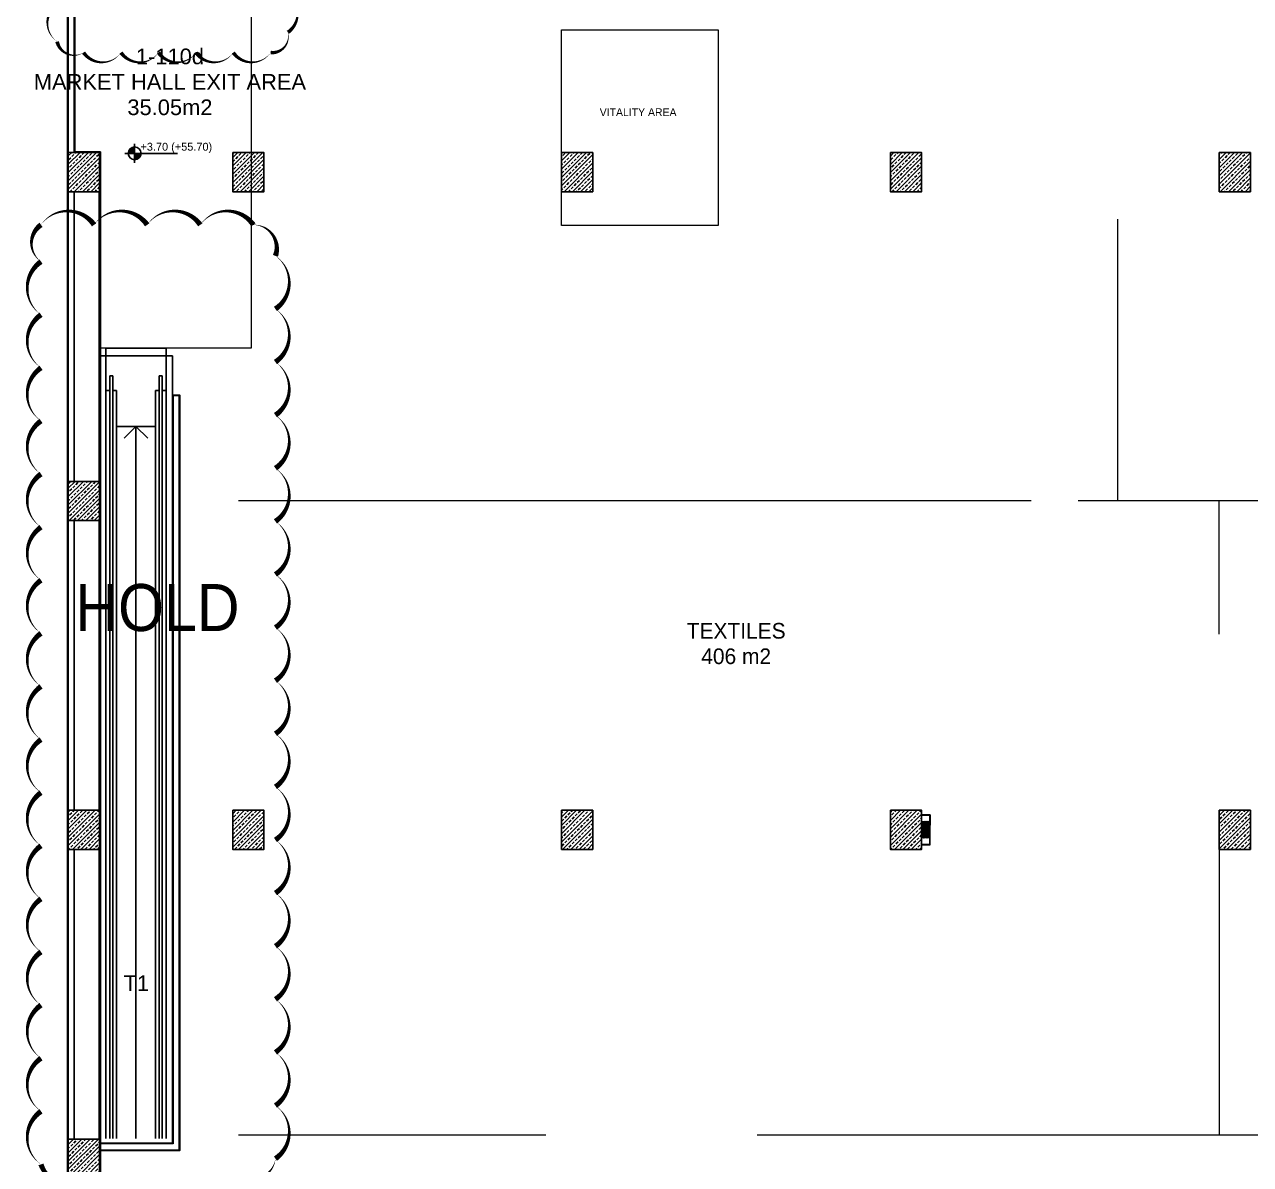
# Model space of a CAD drawing. Header units: metres. Extents: x -11418 to 773, y -8631 to 3561.
# Drawn here: x -9850 to -6718, y -5850 to -2939 of the extents above; entities that cross this region are included whole.
import ezdxf
from ezdxf.enums import TextEntityAlignment as Align

# ---------------------------------------------------------------- set-up
doc = ezdxf.new("R2010")
doc.units = ezdxf.units.M
doc.header["$LTSCALE"] = 0.01
doc.header["$MEASUREMENT"] = 0
doc.linetypes.add('DASHED2', pattern=[9.525, 6.35, -3.175])
doc.layers.get('0').update_dxf_attribs({"color": 30, "lineweight": 0})
doc.layers.add('2', color=8, linetype='Continuous', lineweight=0, plot=False)
for name, color, linetype, lineweight in [('Ag-040', 2, 'Continuous', 20), ('AG-FIRE-HOSE', 1, 'Continuous', 0), ('AG-Metal_Profile', 122, 'Continuous', 18), ('AG-Wall', 4, 'Continuous', 20), ('AI-040 @ 250', 2, 'Continuous', 20), ('HOLD', 7, 'Continuous', 0), ('SP2-Flooring', 4, 'DASHED2', 9)]:
    doc.layers.add(name, color=color, linetype=linetype, lineweight=lineweight)
for name, color, linetype in [('AG-ELEV-02', 152, 'Continuous'), ('AG-PLASTER', 73, 'Continuous'), ('AG-STAIR', 3, 'Continuous'), ('AR-WALL-GYP-WHITE', 44, 'Continuous'), ('V-0_Hatch_Concrete', 252, 'Continuous'), ('V-0_Notation_Level_200', 2, 'Continuous'), ('V-2_Column', 160, 'Continuous')]:
    doc.layers.add(name, color=color, linetype=linetype)
doc.styles.add('ALANLAR_B8$0$ALANLAR_B8$0$VIVA_100', font='arial.ttf', dxfattribs={"height": 25})
doc.styles.add('ARIAL', font='arial.ttf', dxfattribs={"width": 0.9})
doc.styles.add('ARIAL-ING', font='arial.ttf')
doc.styles.add('IIS IKEA SANS', font='')
doc.styles.get('IIS IKEA SANS').set_extended_font_data('IKEA Sans')

# ---------------------------------------------------------------- blocks, each defined once
blk = doc.blocks.new('150714_ARSA$0$KOLON 80X120')
at = {"layer": 'V-0_Hatch_Concrete'}
h = blk.add_hatch(dxfattribs=at)
h.set_pattern_fill('ANSI33', color=256, scale=60)
h.set_pattern_definition([(45, (-19036.79, -4512.143), (-10.606602, 10.606602), []), (45, (-19026.183, -4512.143), (-10.606602, 10.606602), [7.5, -3.75])])
h.paths.add_polyline_path([(0, 100), (80, 100), (80, 0), (0, 0)])
at = {"layer": 'V-2_Column'}
blk.add_lwpolyline([(0, 100), (80, 100), (80, 0), (0, 0), (0, 100)], dxfattribs=at)
blk = doc.blocks.new('YD')
at = {"lineweight": 13}
for p, q in [((-220, 770, 1020), (-220, 507, 1020)), ((-220, 770, 1020), (0, 770, 1020)), ((-8, 762, 1020), (-204, 762, 1020)), ((-204, 762, 1020), (-204, 16, 1020)), ((-8, 8, 1020), (-8, 762, 1020)), ((0, 770, 1020), (0, 0, 1020)), ((-220, 16, 1020), (-220, 507, 1020)), ((-181, 605, 1020), (-185, 605, 1020)), ((-185, 605, 1020), (-185, 173, 1020)), ((-181, 605, 1020), (-165, 564, 1020)), ((-181, 605, 1020), (-181, 173, 1020)), ((-181, 437, 1020), (-31, 437, 1020)), ((-181, 369, 1020), (-31, 369, 1020)), ((-149, 605, 1020), (-165, 564, 1020)), ((-165, 564, 1020), (-165, 214, 1020)), ((-149, 605, 1020), (-130, 569, 1020)), ((-149, 605, 1020), (-149, 173, 1020)), ((-110, 605, 1020), (-130, 569, 1020)), ((-130, 569, 1020), (-130, 209, 1020)), ((-110, 605, 1020), (-90, 569, 1020)), ((-110, 605, 1020), (-110, 173, 1020)), ((-71, 605, 1020), (-90, 569, 1020)), ((-90, 569, 1020), (-90, 209, 1020)), ((-71, 605, 1020), (-51, 569, 1020)), ((-71, 605, 1020), (-71, 173, 1020)), ((-31, 605, 1020), (-51, 569, 1020)), ((-51, 569, 1020), (-51, 209, 1020)), ((-31, 173, 1020), (-31, 605, 1020)), ((-28, 605, 1020), (-31, 605, 1020)), ((-28, 173, 1020), (-28, 605, 1020)), ((-220, 0, 1020), (-220, 16, 1020)), ((0, 0, 1020), (-220, 0, 1020)), ((-204, 16, 1020), (-204, 8, 1020)), ((-204, 8, 1020), (-8, 8, 1020)), ((-185, 173, 1020), (-181, 173, 1020)), ((-181, 173, 1020), (-165, 214, 1020)), ((-149, 173, 1020), (-165, 214, 1020)), ((-149, 173, 1020), (-130, 209, 1020)), ((-110, 173, 1020), (-130, 209, 1020)), ((-110, 173, 1020), (-90, 209, 1020)), ((-71, 173, 1020), (-90, 209, 1020)), ((-71, 173, 1020), (-51, 209, 1020)), ((-31, 173, 1020), (-51, 209, 1020)), ((-31, 173, 1020), (-28, 173, 1020))]:
    blk.add_line(p, q, dxfattribs=at)
blk = doc.blocks.new('*U13')
at = {"style": 'ARIAL'}
for tag, p in [('NO', (1.68, 0.8)), ('MAHAL', (1.68, -1.8)), ('ALAN', (1.68, -4.4))]:
    blk.add_attdef(tag, text='', height=1.6, dxfattribs=at).set_placement(p, align=Align.MIDDLE_CENTER)
blk = doc.blocks.new('*U26')
for p, q in [((-493, 0), (2191, 0)), ((0, -493), (0, 493))]:
    blk.add_line(p, q)
at = {"const_width": 328}
for points in [[(0, 164, 0.414214), (-164, 0, 0.414214)], [(0, -164, 0.414214), (164, 0, 0.414214)]]:
    blk.add_lwpolyline(points, format="xyb", dxfattribs=at)
blk.add_circle((0, 0), 328)
at = {"style": 'ALANLAR_B8$0$ALANLAR_B8$0$VIVA_100'}
for tag, p in [('%%P0.00', (1897, 137)), ('-0.07', (1834, -502))]:
    blk.add_attdef(tag, text='', height=400, dxfattribs=at).set_placement(p, align=Align.RIGHT)
blk = doc.blocks.new('YB')
at = {"layer": 'AG-STAIR', "linetype": 'Continuous'}
for p, q in [((-1.54, 22.506), (-1.54, 2.318)), ((-1.54, 22.506), (0, 22.506)), ((-1.54, 22.306), (0, 22.306)), ((0, 22.506), (0, 2.318)), ((-1.44, 2.318), (-1.44, 21.794)), ((-1.44, 21.794), (-1.36, 21.794)), ((-1.36, 21.794), (-1.36, 2.318)), ((-0.1, 21.794), (-0.18, 21.794)), ((-0.18, 21.794), (-0.18, 2.318)), ((-0.1, 2.318), (-0.1, 21.794)), ((-1.54, 21.421), (-1.44, 21.421)), ((-1.36, 21.421), (-1.265, 21.421)), ((-1.265, 2.318), (-1.265, 21.421)), ((-0.275, 2.318), (-0.275, 21.421)), ((-0.275, 21.421), (-0.18, 21.421)), ((-0.1, 21.421), (0, 21.421)), ((-1.265, 20.503), (-0.275, 20.503)), ((-0.77, 20.503), (-1.07, 20.203)), ((-0.77, 2.318), (-0.77, 20.503)), ((-0.77, 20.503), (-0.47, 20.203))]:
    blk.add_line(p, q, dxfattribs=at)

msp = doc.modelspace()

# ---------------------------------------------------------------- linework, layer by layer
at = {"layer": '2'}
for p, q in [((-7058.4, -3435.9), (-7058.4, -4155.9)), ((-7278.4, -4155.9), (-9303.4, -4155.9)), ((-4608.4, -4155.9), (-7158.4, -4155.9)), ((-6798.4, -4495.9), (-6798.4, -4155.9)), ((-6798.4, -4945.9), (-6798.4, -5775.9)), ((-8518.4, -5775.9), (-9303.4, -5775.9)), ((-4718.4, -5775.9), (-7978.4, -5775.9))]:
    msp.add_line(p, q, dxfattribs=at)
msp.add_lwpolyline([(-8478.4, -2952.2), (-8078.4, -2952.2), (-8078.4, -3452.2), (-8478.4, -3452.2)], close=True, dxfattribs=at)
at = {"layer": 'AG-ELEV-02'}
for p, q in [((-9659.7, -4105.9), (-9659.7, -3365.9)), ((-9659.7, -4105.9), (-9659.7, -3365.9)), ((-9659.7, -4945.9), (-9659.7, -4205.9)), ((-9659.7, -5785.9), (-9659.7, -5045.9))]:
    msp.add_line(p, q, dxfattribs=at)
at = {"layer": 'AG-ELEV-02', "ltscale": 5}
msp.add_lwpolyline([(-9658.4, -5795.9), (-9472.4, -5795.9), (-9472.4, -3785.3), (-9658.4, -3785.3), (-9658.4, -5795.9)], dxfattribs=at)
at = {"layer": 'AG-Metal_Profile'}
for points in [[(-9659.7, -3368.9), (-9657.7, -3368.9), (-9657.7, -3365.9), (-9659.7, -3365.9), (-9659.7, -3368.9)], [(-9659.7, -3428.9), (-9657.7, -3428.9), (-9657.7, -3425.9), (-9659.7, -3425.9), (-9659.7, -3428.9)], [(-9659.7, -3488.9), (-9657.7, -3488.9), (-9657.7, -3485.9), (-9659.7, -3485.9), (-9659.7, -3488.9)], [(-9659.7, -3548.9), (-9657.7, -3548.9), (-9657.7, -3545.9), (-9659.7, -3545.9), (-9659.7, -3548.9)], [(-9659.7, -3608.9), (-9657.7, -3608.9), (-9657.7, -3605.9), (-9659.7, -3605.9), (-9659.7, -3608.9)], [(-9659.7, -3668.9), (-9657.7, -3668.9), (-9657.7, -3665.9), (-9659.7, -3665.9), (-9659.7, -3668.9)], [(-9659.7, -3728.9), (-9657.7, -3728.9), (-9657.7, -3725.9), (-9659.7, -3725.9), (-9659.7, -3728.9)], [(-9659.7, -3788.9), (-9657.7, -3788.9), (-9657.7, -3785.9), (-9659.7, -3785.9), (-9659.7, -3788.9)], [(-9659.7, -3848.9), (-9657.7, -3848.9), (-9657.7, -3845.9), (-9659.7, -3845.9), (-9659.7, -3848.9)], [(-9659.7, -3908.9), (-9657.7, -3908.9), (-9657.7, -3905.9), (-9659.7, -3905.9), (-9659.7, -3908.9)], [(-9659.7, -3968.9), (-9657.7, -3968.9), (-9657.7, -3965.9), (-9659.7, -3965.9), (-9659.7, -3968.9)], [(-9659.7, -4028.9), (-9657.7, -4028.9), (-9657.7, -4025.9), (-9659.7, -4025.9), (-9659.7, -4028.9)], [(-9659.7, -4105.9), (-9657.7, -4105.9), (-9657.7, -4102.9), (-9659.7, -4102.9), (-9659.7, -4105.9)], [(-9659.7, -4208.9), (-9657.7, -4208.9), (-9657.7, -4205.9), (-9659.7, -4205.9), (-9659.7, -4208.9)], [(-9659.7, -4268.9), (-9657.7, -4268.9), (-9657.7, -4265.9), (-9659.7, -4265.9), (-9659.7, -4268.9)], [(-9659.7, -4328.9), (-9657.7, -4328.9), (-9657.7, -4325.9), (-9659.7, -4325.9), (-9659.7, -4328.9)], [(-9659.7, -4388.9), (-9657.7, -4388.9), (-9657.7, -4385.9), (-9659.7, -4385.9), (-9659.7, -4388.9)], [(-9659.7, -4448.9), (-9657.7, -4448.9), (-9657.7, -4445.9), (-9659.7, -4445.9), (-9659.7, -4448.9)], [(-9659.7, -4508.9), (-9657.7, -4508.9), (-9657.7, -4505.9), (-9659.7, -4505.9), (-9659.7, -4508.9)], [(-9659.7, -4568.9), (-9657.7, -4568.9), (-9657.7, -4565.9), (-9659.7, -4565.9), (-9659.7, -4568.9)], [(-9659.7, -4628.9), (-9657.7, -4628.9), (-9657.7, -4625.9), (-9659.7, -4625.9), (-9659.7, -4628.9)], [(-9659.7, -4688.9), (-9657.7, -4688.9), (-9657.7, -4685.9), (-9659.7, -4685.9), (-9659.7, -4688.9)], [(-9659.7, -4748.9), (-9657.7, -4748.9), (-9657.7, -4745.9), (-9659.7, -4745.9), (-9659.7, -4748.9)], [(-9659.7, -4808.9), (-9657.7, -4808.9), (-9657.7, -4805.9), (-9659.7, -4805.9), (-9659.7, -4808.9)], [(-9659.7, -4868.9), (-9657.7, -4868.9), (-9657.7, -4865.9), (-9659.7, -4865.9), (-9659.7, -4868.9)], [(-9659.7, -4945.9), (-9657.7, -4945.9), (-9657.7, -4942.9), (-9659.7, -4942.9), (-9659.7, -4945.9)], [(-9659.7, -5048.9), (-9657.7, -5048.9), (-9657.7, -5045.9), (-9659.7, -5045.9), (-9659.7, -5048.9)], [(-9659.7, -5108.9), (-9657.7, -5108.9), (-9657.7, -5105.9), (-9659.7, -5105.9), (-9659.7, -5108.9)], [(-9659.7, -5168.9), (-9657.7, -5168.9), (-9657.7, -5165.9), (-9659.7, -5165.9), (-9659.7, -5168.9)], [(-9659.7, -5228.9), (-9657.7, -5228.9), (-9657.7, -5225.9), (-9659.7, -5225.9), (-9659.7, -5228.9)], [(-9659.7, -5288.9), (-9657.7, -5288.9), (-9657.7, -5285.9), (-9659.7, -5285.9), (-9659.7, -5288.9)], [(-9659.7, -5348.9), (-9657.7, -5348.9), (-9657.7, -5345.9), (-9659.7, -5345.9), (-9659.7, -5348.9)], [(-9659.7, -5408.9), (-9657.7, -5408.9), (-9657.7, -5405.9), (-9659.7, -5405.9), (-9659.7, -5408.9)], [(-9659.7, -5468.9), (-9657.7, -5468.9), (-9657.7, -5465.9), (-9659.7, -5465.9), (-9659.7, -5468.9)], [(-9659.7, -5528.9), (-9657.7, -5528.9), (-9657.7, -5525.9), (-9659.7, -5525.9), (-9659.7, -5528.9)], [(-9659.7, -5588.9), (-9657.7, -5588.9), (-9657.7, -5585.9), (-9659.7, -5585.9), (-9659.7, -5588.9)], [(-9659.7, -5648.9), (-9657.7, -5648.9), (-9657.7, -5645.9), (-9659.7, -5645.9), (-9659.7, -5648.9)], [(-9659.7, -5708.9), (-9657.7, -5708.9), (-9657.7, -5705.9), (-9659.7, -5705.9), (-9659.7, -5708.9)], [(-9659.7, -5785.9), (-9657.7, -5785.9), (-9657.7, -5782.9), (-9659.7, -5782.9), (-9659.7, -5785.9)]]:
    msp.add_lwpolyline(points, dxfattribs=at)
for points in [[(-9659.5, -3368.7), (-9657.8, -3368.7), (-9657.8, -3366), (-9659.5, -3366)], [(-9659.5, -3428.7), (-9657.8, -3428.7), (-9657.8, -3426), (-9659.5, -3426)], [(-9659.5, -3488.7), (-9657.8, -3488.7), (-9657.8, -3486), (-9659.5, -3486)], [(-9659.5, -3548.7), (-9657.8, -3548.7), (-9657.8, -3546), (-9659.5, -3546)], [(-9659.5, -3608.7), (-9657.8, -3608.7), (-9657.8, -3606), (-9659.5, -3606)], [(-9659.5, -3668.7), (-9657.8, -3668.7), (-9657.8, -3666), (-9659.5, -3666)], [(-9659.5, -3728.7), (-9657.8, -3728.7), (-9657.8, -3726), (-9659.5, -3726)], [(-9659.5, -3788.7), (-9657.8, -3788.7), (-9657.8, -3786), (-9659.5, -3786)], [(-9659.5, -3848.7), (-9657.8, -3848.7), (-9657.8, -3846), (-9659.5, -3846)], [(-9659.5, -3908.7), (-9657.8, -3908.7), (-9657.8, -3906), (-9659.5, -3906)], [(-9659.5, -3968.7), (-9657.8, -3968.7), (-9657.8, -3966), (-9659.5, -3966)], [(-9659.5, -4028.7), (-9657.8, -4028.7), (-9657.8, -4026), (-9659.5, -4026)], [(-9659.5, -4105.7), (-9657.8, -4105.7), (-9657.8, -4103), (-9659.5, -4103)], [(-9659.5, -4208.7), (-9657.8, -4208.7), (-9657.8, -4206), (-9659.5, -4206)], [(-9659.5, -4268.7), (-9657.8, -4268.7), (-9657.8, -4266), (-9659.5, -4266)], [(-9659.5, -4328.7), (-9657.8, -4328.7), (-9657.8, -4326), (-9659.5, -4326)], [(-9659.5, -4388.7), (-9657.8, -4388.7), (-9657.8, -4386), (-9659.5, -4386)], [(-9659.5, -4448.7), (-9657.8, -4448.7), (-9657.8, -4446), (-9659.5, -4446)], [(-9659.5, -4508.7), (-9657.8, -4508.7), (-9657.8, -4506), (-9659.5, -4506)], [(-9659.5, -4568.7), (-9657.8, -4568.7), (-9657.8, -4566), (-9659.5, -4566)], [(-9659.5, -4628.7), (-9657.8, -4628.7), (-9657.8, -4626), (-9659.5, -4626)], [(-9659.5, -4688.7), (-9657.8, -4688.7), (-9657.8, -4686), (-9659.5, -4686)], [(-9659.5, -4748.7), (-9657.8, -4748.7), (-9657.8, -4746), (-9659.5, -4746)], [(-9659.5, -4808.7), (-9657.8, -4808.7), (-9657.8, -4806), (-9659.5, -4806)], [(-9659.5, -4868.7), (-9657.8, -4868.7), (-9657.8, -4866), (-9659.5, -4866)], [(-9659.5, -4945.7), (-9657.8, -4945.7), (-9657.8, -4943), (-9659.5, -4943)], [(-9659.5, -5048.7), (-9657.8, -5048.7), (-9657.8, -5046), (-9659.5, -5046)], [(-9659.5, -5108.7), (-9657.8, -5108.7), (-9657.8, -5106), (-9659.5, -5106)], [(-9659.5, -5168.7), (-9657.8, -5168.7), (-9657.8, -5166), (-9659.5, -5166)], [(-9659.5, -5228.7), (-9657.8, -5228.7), (-9657.8, -5226), (-9659.5, -5226)], [(-9659.5, -5288.7), (-9657.8, -5288.7), (-9657.8, -5286), (-9659.5, -5286)], [(-9659.5, -5348.7), (-9657.8, -5348.7), (-9657.8, -5346), (-9659.5, -5346)], [(-9659.5, -5408.7), (-9657.8, -5408.7), (-9657.8, -5406), (-9659.5, -5406)], [(-9659.5, -5468.7), (-9657.8, -5468.7), (-9657.8, -5466), (-9659.5, -5466)], [(-9659.5, -5528.7), (-9657.8, -5528.7), (-9657.8, -5526), (-9659.5, -5526)], [(-9659.5, -5588.7), (-9657.8, -5588.7), (-9657.8, -5586), (-9659.5, -5586)], [(-9659.5, -5648.7), (-9657.8, -5648.7), (-9657.8, -5646), (-9659.5, -5646)], [(-9659.5, -5708.7), (-9657.8, -5708.7), (-9657.8, -5706), (-9659.5, -5706)], [(-9659.5, -5785.7), (-9657.8, -5785.7), (-9657.8, -5783), (-9659.5, -5783)]]:
    msp.add_lwpolyline(points, close=True, dxfattribs=at)
at = {"layer": 'AG-PLASTER'}
for p, q in [((-9740.4, -6727.9), (-9740.4, -2515.9)), ((-9721.4, -3265.9), (-9721.4, -2914.9))]:
    msp.add_line(p, q, dxfattribs=at)
msp.add_lwpolyline([(-9656.4, -5814.9), (-9453.4, -5814.9), (-9453.4, -3885.3), (-9472.4, -3885.3), (-9472.4, -5795.9), (-9656.4, -5795.9)], dxfattribs=at)
at = {"layer": 'AG-Wall', "lineweight": -2, "ltscale": 0.3, "transparency": 33554687}
for p, q in [((-9738.4, -2515.9), (-9738.4, -3265.9)), ((-9738.4, -3365.9), (-9738.4, -4105.9)), ((-9738.4, -4205.9), (-9738.4, -4945.9)), ((-9738.4, -5045.9), (-9738.4, -5785.9))]:
    msp.add_line(p, q, dxfattribs=at)
at = {"layer": 'AG-Wall', "lineweight": -2, "transparency": 33554687}
for p, q in [((-9723.4, -2912.9), (-9723.4, -3265.9)), ((-9723.4, -3365.9), (-9723.4, -4105.9)), ((-9723.4, -4205.9), (-9723.4, -4945.9)), ((-9723.4, -5045.9), (-9723.4, -5785.9))]:
    msp.add_line(p, q, dxfattribs=at)
at = {"layer": 'AG-Wall'}
msp.add_lwpolyline([(-9656.4, -5812.9), (-9455.4, -5812.9), (-9455.4, -3887.3), (-9470.4, -3887.3), (-9470.4, -5797.9), (-9656.4, -5797.9)], dxfattribs=at)
at = {"layer": 'AR-WALL-GYP-WHITE'}
for p, q in [((-9656.4, -3263.9), (-9721.4, -3263.9)), ((-9657.7, -3265.1), (-9721.4, -3265.1)), ((-9657.7, -6708.9), (-9657.7, -3265.1)), ((-9656.4, -6708.9), (-9656.4, -3263.9))]:
    msp.add_line(p, q, dxfattribs=at)
at = {"layer": 'HOLD'}
msp.add_lwpolyline([(-9766.8, -2496.9, 0, 9.56, -0.520567), (-9671.2, -2496.9, 0, 9.56, -0.520567), (-9575.6, -2496.9, 0, 9.56, -0.520567), (-9480, -2496.9, 0, 9.56, -0.520567), (-9384.4, -2496.9, 0, 9.56, -0.520567), (-9288.8, -2496.9, 0, 9.56, -0.520567), (-9193.2, -2496.9, 0, 9.56, -0.520567), (-9177.4, -2576.6, 0, 9.56, -0.520567), (-9177.4, -2672.2, 0, 9.56, -0.520567), (-9177.4, -2767.8, 0, 9.56, -0.520567), (-9177.4, -2863.4, 0, 9.56, -0.520567), (-9177.4, -2959, 0, 9.56, -0.520567), (-9221.3, -3010.7, 0, 9.56, -0.520567), (-9316.9, -3010.7, 0, 9.56, -0.520567), (-9412.5, -3010.7, 0, 9.56, -0.520567), (-9508.1, -3010.7, 0, 9.56, -0.520567), (-9603.7, -3010.7, 0, 9.56, -0.520567), (-9699.3, -3010.7, 0, 9.56, -0.520567), (-9766.8, -2982.7, 0, 9.56, -0.520567), (-9766.8, -2887.1, 0, 9.56, -0.520567), (-9766.8, -2791.5, 0, 9.56, -0.520567), (-9766.8, -2695.9, 0, 9.56, -0.520567), (-9766.8, -2600.3, 0, 9.56, -0.520567)], format="xyseb", close=True, dxfattribs=at)
msp.add_lwpolyline([(-9704.7, -5882.4, 0, 13.6, -0.520567), (-9808, -5850.1, 0, 13.6, -0.520567), (-9808, -5714.5, 0, 13.6, -0.520567), (-9808, -5578.9, 0, 13.6, -0.520567), (-9808, -5443.3, 0, 13.6, -0.520567), (-9808, -5307.6, 0, 13.6, -0.520567), (-9808, -5172, 0, 13.6, -0.520567), (-9808, -5036.4, 0, 13.6, -0.520567), (-9808, -4900.7, 0, 13.6, -0.520567), (-9808, -4765.1, 0, 13.6, -0.520567), (-9808, -4629.5, 0, 13.6, -0.520567), (-9808, -4493.9, 0, 13.6, -0.520567), (-9808, -4358.2, 0, 13.6, -0.520567), (-9808, -4222.6, 0, 13.6, -0.520567), (-9808, -4087, 0, 13.6, -0.520567), (-9808, -3951.4, 0, 13.6, -0.520567), (-9808, -3815.7, 0, 13.6, -0.520567), (-9808, -3680.1, 0, 13.6, -0.520567), (-9808, -3544.5, 0, 13.6, -0.520567), (-9808, -3450.6, 0, 13.6, -0.520567), (-9672.4, -3450.6, 0, 13.6, -0.520567), (-9536.8, -3450.6, 0, 13.6, -0.520567), (-9401.1, -3450.6, 0, 13.6, -0.520567), (-9265.5, -3450.6, 0, 13.6, -0.520567), (-9209.1, -3529.8, 0, 13.6, -0.520567), (-9209.1, -3665.5, 0, 13.6, -0.520567), (-9209.1, -3801.1, 0, 13.6, -0.520567), (-9209.1, -3936.7, 0, 13.6, -0.520567), (-9209.1, -4072.3, 0, 13.6, -0.520567), (-9209.1, -4208, 0, 13.6, -0.520567), (-9209.1, -4343.6, 0, 13.6, -0.520567), (-9209.1, -4479.2, 0, 13.6, -0.520567), (-9209.1, -4614.9, 0, 13.6, -0.520567), (-9209.1, -4750.5, 0, 13.6, -0.520567), (-9209.1, -4886.1, 0, 13.6, -0.520567), (-9209.1, -5021.7, 0, 13.6, -0.520567), (-9209.1, -5157.4, 0, 13.6, -0.520567), (-9209.1, -5293, 0, 13.6, -0.520567), (-9209.1, -5428.6, 0, 13.6, -0.520567), (-9209.1, -5564.2, 0, 13.6, -0.520567), (-9209.1, -5699.9, 0, 13.6, -0.520567), (-9209.1, -5835.5, 0, 13.6, -0.520567), (-9297.8, -5882.4, 0, 13.6, -0.520567)], format="xyseb", dxfattribs=at)
at = {"layer": 'SP2-Flooring', "color": 30, "linetype": 'Continuous', "lineweight": 20}
msp.add_lwpolyline([(-9721.4, -2914.9), (-9270.9, -2914.9), (-9270.9, -3765.3), (-9656.4, -3765.3), (-9656.4, -3263.9), (-9721.4, -3263.9)], close=True, dxfattribs=at)

# ---------------------------------------------------------------- block references
at = {"lineweight": -2, "transparency": 33554610, "xscale": -100, "yscale": 100, "zscale": 100}
msp.add_blockref('YB', (-9642.4, -6015.9), dxfattribs=at)
at = {"layer": 'AG-FIRE-HOSE', "xscale": -0.1, "yscale": 0.1, "zscale": 0.1}
msp.add_blockref('YD', (-7558.4, -5034.4, -102), dxfattribs=at)
at = {"layer": 'AI-040 @ 250', "color": 2, "linetype": 'Continuous', "lineweight": -2, "transparency": 33554610, "xscale": 25, "yscale": 25, "zscale": 25}
msp.add_blockref('*U13', (-9520.7, -3040.4), dxfattribs=at).add_auto_attribs({'ALAN': '35.05m2', 'MAHAL': 'MARKET HALL EXIT AREA', 'NO': '1-110d'})
at = {"layer": 'V-0_Notation_Level_200'}
ref = msp.add_blockref('*U26', (-9568.9, -3268), dxfattribs=dict(at, xscale=0.05, yscale=0.05, zscale=0.05))
ref.add_attrib('%%P0.00', '   +3.70 (+55.70)', dxfattribs={"layer": '0', "height": 20, "style": 'ALANLAR_B8$0$ALANLAR_B8$0$VIVA_100'}).set_placement((-9474, -3261.1), align=Align.CENTER)
at = {"layer": 'V-2_Column', "lineweight": -2, "transparency": 33554610}
for p in [(-9738.4, -3365.9), (-9318.4, -3365.9), (-8478.4, -3365.9), (-7638.4, -3365.9), (-6798.4, -3365.9), (-9738.4, -4205.9), (-9738.4, -5045.9), (-9318.4, -5045.9), (-8478.4, -5045.9), (-7638.4, -5045.9), (-6798.4, -5045.9), (-9738.4, -5885.9)]:
    msp.add_blockref('150714_ARSA$0$KOLON 80X120', p, dxfattribs=at)

# ---------------------------------------------------------------- texts
at = {"layer": 'Ag-040'}
for s, height, style, p in [('VITALITY AREA', 20, 'IIS IKEA SANS', (-8282.7, -3163)), ('TEXTILES', 40, 'IIS IKEA SANS', (-8032.2, -4487.4)), ('406 m2', 40, 'IIS IKEA SANS', (-8032.2, -4552.4)), ('T1', 40, 'ARIAL', (-9564.6, -5387.5))]:
    msp.add_text(s, height=height, dxfattribs=dict(at, style=style)).set_placement(p, align=Align.MIDDLE_CENTER)
at = {"layer": 'HOLD', "style": 'ARIAL-ING', "width": 0.9}
msp.add_text('HOLD', height=120, dxfattribs=at).set_placement((-9720.1, -4488))

doc.saveas('drawing.dxf')
